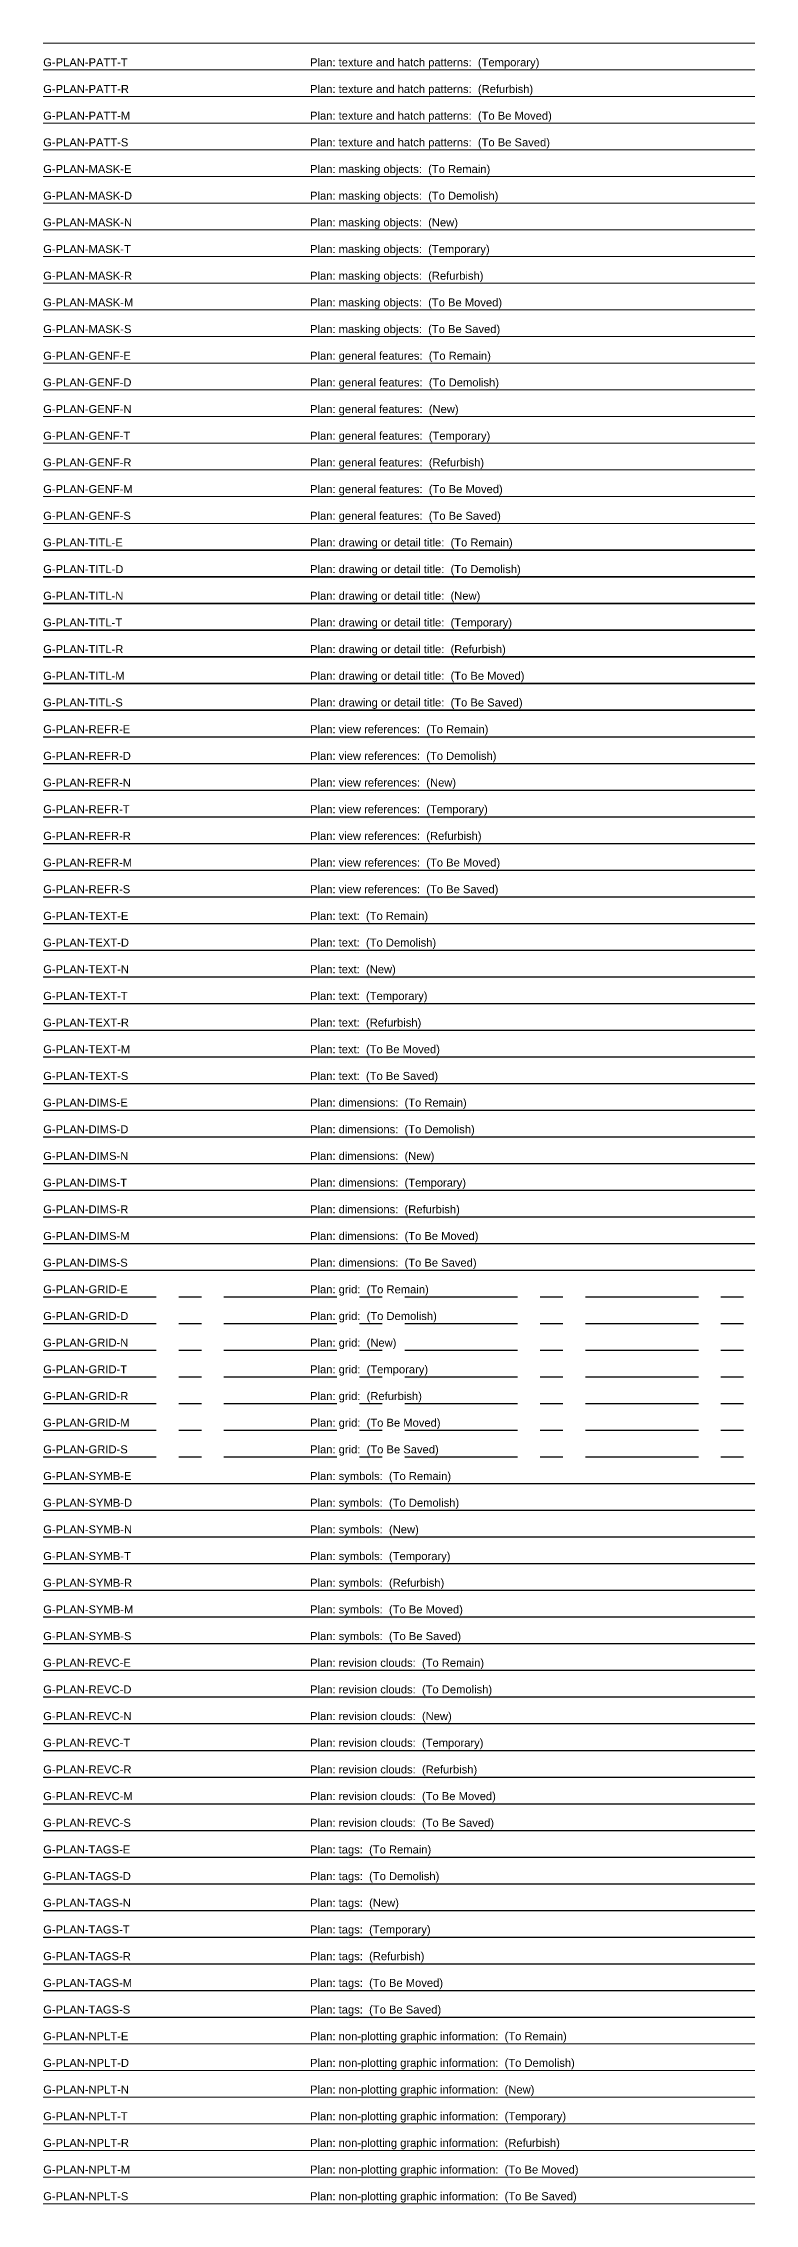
# Model space of a CAD drawing. Header units: millimetres. Extents: x 0 to 200, y -1215 to 3.
# Drawn here: x 0 to 200, y -1215 to -608 of the extents above; entities that cross this region are included whole.
import ezdxf

# ---------------------------------------------------------------- set-up
doc = ezdxf.new("R2010")
doc.units = ezdxf.units.MM
doc.linetypes.add('CENTER', pattern=[50.8, 31.75, -6.35, 6.35, -6.35])
for name, color, linetype, lineweight in [('G-PLAN-DIMS-D', 11, 'Continuous', 25), ('G-PLAN-DIMS-E', 201, 'Continuous', 25), ('G-PLAN-DIMS-M', 51, 'Continuous', 25), ('G-PLAN-DIMS-N', 171, 'Continuous', 25), ('G-PLAN-DIMS-R', 131, 'Continuous', 25), ('G-PLAN-DIMS-S', 101, 'Continuous', 25), ('G-PLAN-DIMS-T', 31, 'Continuous', 25), ('G-PLAN-GENF-D', 10, 'Continuous', 18), ('G-PLAN-GENF-E', 200, 'Continuous', 18), ('G-PLAN-GENF-M', 50, 'Continuous', 18), ('G-PLAN-GENF-N', 170, 'Continuous', 18), ('G-PLAN-GENF-R', 130, 'Continuous', 18), ('G-PLAN-GENF-S', 100, 'Continuous', 18), ('G-PLAN-GENF-T', 30, 'Continuous', 18), ('G-PLAN-GRID-D', 11, 'CENTER', 25), ('G-PLAN-GRID-E', 201, 'CENTER', 25), ('G-PLAN-GRID-M', 51, 'CENTER', 25), ('G-PLAN-GRID-N', 171, 'CENTER', 25), ('G-PLAN-GRID-R', 131, 'CENTER', 25), ('G-PLAN-GRID-S', 101, 'CENTER', 25), ('G-PLAN-GRID-T', 31, 'CENTER', 25), ('G-PLAN-MASK-D', 10, 'Continuous', 18), ('G-PLAN-MASK-E', 200, 'Continuous', 18), ('G-PLAN-MASK-M', 50, 'Continuous', 18), ('G-PLAN-MASK-N', 170, 'Continuous', 18), ('G-PLAN-MASK-R', 130, 'Continuous', 18), ('G-PLAN-MASK-S', 100, 'Continuous', 18), ('G-PLAN-MASK-T', 30, 'Continuous', 18), ('G-PLAN-PATT-M', 59, 'Continuous', 13), ('G-PLAN-PATT-N', 179, 'Continuous', 13), ('G-PLAN-PATT-R', 139, 'Continuous', 13), ('G-PLAN-PATT-S', 109, 'Continuous', 13), ('G-PLAN-PATT-T', 39, 'Continuous', 13), ('G-PLAN-REFR-D', 11, 'Continuous', 25), ('G-PLAN-REFR-E', 201, 'Continuous', 25), ('G-PLAN-REFR-M', 51, 'Continuous', 25), ('G-PLAN-REFR-N', 171, 'Continuous', 25), ('G-PLAN-REFR-R', 131, 'Continuous', 25), ('G-PLAN-REFR-S', 101, 'Continuous', 25), ('G-PLAN-REFR-T', 31, 'Continuous', 25), ('G-PLAN-REVC-D', 71, 'Continuous', 25), ('G-PLAN-REVC-E', 71, 'Continuous', 25), ('G-PLAN-REVC-M', 71, 'Continuous', 25), ('G-PLAN-REVC-N', 71, 'Continuous', 25), ('G-PLAN-REVC-R', 71, 'Continuous', 25), ('G-PLAN-REVC-S', 71, 'Continuous', 25), ('G-PLAN-REVC-T', 71, 'Continuous', 25), ('G-PLAN-SYMB-D', 11, 'Continuous', 25), ('G-PLAN-SYMB-E', 201, 'Continuous', 25), ('G-PLAN-SYMB-M', 51, 'Continuous', 25), ('G-PLAN-SYMB-N', 171, 'Continuous', 25), ('G-PLAN-SYMB-R', 131, 'Continuous', 25), ('G-PLAN-SYMB-S', 101, 'Continuous', 25), ('G-PLAN-SYMB-T', 31, 'Continuous', 25), ('G-PLAN-TAGS-D', 11, 'Continuous', 25), ('G-PLAN-TAGS-E', 201, 'Continuous', 25), ('G-PLAN-TAGS-M', 51, 'Continuous', 25), ('G-PLAN-TAGS-N', 171, 'Continuous', 25), ('G-PLAN-TAGS-R', 131, 'Continuous', 25), ('G-PLAN-TAGS-S', 101, 'Continuous', 25), ('G-PLAN-TAGS-T', 31, 'Continuous', 25), ('G-PLAN-TEXT-D', 11, 'Continuous', 25), ('G-PLAN-TEXT-E', 201, 'Continuous', 25), ('G-PLAN-TEXT-M', 51, 'Continuous', 25), ('G-PLAN-TEXT-N', 171, 'Continuous', 25), ('G-PLAN-TEXT-R', 131, 'Continuous', 25), ('G-PLAN-TEXT-S', 101, 'Continuous', 25), ('G-PLAN-TEXT-T', 31, 'Continuous', 25), ('G-PLAN-TITL-D', 13, 'Continuous', 35), ('G-PLAN-TITL-E', 203, 'Continuous', 35), ('G-PLAN-TITL-M', 53, 'Continuous', 35), ('G-PLAN-TITL-N', 173, 'Continuous', 35), ('G-PLAN-TITL-R', 133, 'Continuous', 35), ('G-PLAN-TITL-S', 103, 'Continuous', 35), ('G-PLAN-TITL-T', 33, 'Continuous', 35)]:
    doc.layers.add(name, color=color, linetype=linetype, lineweight=lineweight)
for name, color, linetype, lineweight, plot in [('G-PLAN-NPLT-D', 140, 'Continuous', 18, False), ('G-PLAN-NPLT-E', 140, 'Continuous', 18, False), ('G-PLAN-NPLT-M', 140, 'Continuous', 18, False), ('G-PLAN-NPLT-N', 140, 'Continuous', 18, False), ('G-PLAN-NPLT-R', 140, 'Continuous', 18, False), ('G-PLAN-NPLT-S', 140, 'Continuous', 18, False), ('G-PLAN-NPLT-T', 140, 'Continuous', 18, False)]:
    doc.layers.add(name, color=color, linetype=linetype, lineweight=lineweight, plot=plot)
doc.styles.get("Standard").update_dxf_attribs({"font": 'arial.ttf'})

# ---------------------------------------------------------------- blocks, each defined once
blk = doc.blocks.new('AecLayers_SingleLetter_Augmented_UpperPhasing_G_Plan')
at = {"layer": 'G-PLAN-DIMS-D'}
blk.add_line((0, -915), (200, -915), dxfattribs=at)
at = {"layer": 'G-PLAN-DIMS-E'}
blk.add_line((0, -907.5), (200, -907.5), dxfattribs=at)
at = {"layer": 'G-PLAN-DIMS-M'}
blk.add_line((0, -945), (200, -945), dxfattribs=at)
at = {"layer": 'G-PLAN-DIMS-N'}
blk.add_line((0, -922.5), (200, -922.5), dxfattribs=at)
at = {"layer": 'G-PLAN-DIMS-R'}
blk.add_line((0, -937.5), (200, -937.5), dxfattribs=at)
at = {"layer": 'G-PLAN-DIMS-S'}
blk.add_line((0, -952.5), (200, -952.5), dxfattribs=at)
at = {"layer": 'G-PLAN-DIMS-T'}
blk.add_line((0, -930), (200, -930), dxfattribs=at)
at = {"layer": 'G-PLAN-GENF-D'}
blk.add_line((0, -705), (200, -705), dxfattribs=at)
at = {"layer": 'G-PLAN-GENF-E'}
blk.add_line((0, -697.5), (200, -697.5), dxfattribs=at)
at = {"layer": 'G-PLAN-GENF-M'}
blk.add_line((0, -735), (200, -735), dxfattribs=at)
at = {"layer": 'G-PLAN-GENF-N'}
blk.add_line((0, -712.5), (200, -712.5), dxfattribs=at)
at = {"layer": 'G-PLAN-GENF-R'}
blk.add_line((0, -727.5), (200, -727.5), dxfattribs=at)
at = {"layer": 'G-PLAN-GENF-S'}
blk.add_line((0, -742.5), (200, -742.5), dxfattribs=at)
at = {"layer": 'G-PLAN-GENF-T'}
blk.add_line((0, -720), (200, -720), dxfattribs=at)
at = {"layer": 'G-PLAN-GRID-D'}
blk.add_line((0, -967.5), (200, -967.5), dxfattribs=at)
at = {"layer": 'G-PLAN-GRID-E'}
blk.add_line((0, -960), (200, -960), dxfattribs=at)
at = {"layer": 'G-PLAN-GRID-M'}
blk.add_line((0, -997.5), (200, -997.5), dxfattribs=at)
at = {"layer": 'G-PLAN-GRID-N'}
blk.add_line((0, -975), (200, -975), dxfattribs=at)
at = {"layer": 'G-PLAN-GRID-R'}
blk.add_line((0, -990), (200, -990), dxfattribs=at)
at = {"layer": 'G-PLAN-GRID-S'}
blk.add_line((0, -1005), (200, -1005), dxfattribs=at)
at = {"layer": 'G-PLAN-GRID-T'}
blk.add_line((0, -982.5), (200, -982.5), dxfattribs=at)
at = {"layer": 'G-PLAN-MASK-D'}
blk.add_line((0, -652.5), (200, -652.5), dxfattribs=at)
at = {"layer": 'G-PLAN-MASK-E'}
blk.add_line((0, -645), (200, -645), dxfattribs=at)
at = {"layer": 'G-PLAN-MASK-M'}
blk.add_line((0, -682.5), (200, -682.5), dxfattribs=at)
at = {"layer": 'G-PLAN-MASK-N'}
blk.add_line((0, -660), (200, -660), dxfattribs=at)
at = {"layer": 'G-PLAN-MASK-R'}
blk.add_line((0, -675), (200, -675), dxfattribs=at)
at = {"layer": 'G-PLAN-MASK-S'}
blk.add_line((0, -690), (200, -690), dxfattribs=at)
at = {"layer": 'G-PLAN-MASK-T'}
blk.add_line((0, -667.5), (200, -667.5), dxfattribs=at)
at = {"layer": 'G-PLAN-NPLT-D'}
blk.add_line((0, -1177.5), (200, -1177.5), dxfattribs=at)
at = {"layer": 'G-PLAN-NPLT-E'}
blk.add_line((0, -1170), (200, -1170), dxfattribs=at)
at = {"layer": 'G-PLAN-NPLT-M'}
blk.add_line((0, -1207.5), (200, -1207.5), dxfattribs=at)
at = {"layer": 'G-PLAN-NPLT-N'}
blk.add_line((0, -1185), (200, -1185), dxfattribs=at)
at = {"layer": 'G-PLAN-NPLT-R'}
blk.add_line((0, -1200), (200, -1200), dxfattribs=at)
at = {"layer": 'G-PLAN-NPLT-S'}
blk.add_line((0, -1215), (200, -1215), dxfattribs=at)
at = {"layer": 'G-PLAN-NPLT-T'}
blk.add_line((0, -1192.5), (200, -1192.5), dxfattribs=at)
at = {"layer": 'G-PLAN-PATT-M'}
blk.add_line((0, -630), (200, -630), dxfattribs=at)
at = {"layer": 'G-PLAN-PATT-N'}
blk.add_line((0, -607.5), (200, -607.5), dxfattribs=at)
at = {"layer": 'G-PLAN-PATT-R'}
blk.add_line((0, -622.5), (200, -622.5), dxfattribs=at)
at = {"layer": 'G-PLAN-PATT-S'}
blk.add_line((0, -637.5), (200, -637.5), dxfattribs=at)
at = {"layer": 'G-PLAN-PATT-T'}
blk.add_line((0, -615), (200, -615), dxfattribs=at)
at = {"layer": 'G-PLAN-REFR-D'}
blk.add_line((0, -810), (200, -810), dxfattribs=at)
at = {"layer": 'G-PLAN-REFR-E'}
blk.add_line((0, -802.5), (200, -802.5), dxfattribs=at)
at = {"layer": 'G-PLAN-REFR-M'}
blk.add_line((0, -840), (200, -840), dxfattribs=at)
at = {"layer": 'G-PLAN-REFR-N'}
blk.add_line((0, -817.5), (200, -817.5), dxfattribs=at)
at = {"layer": 'G-PLAN-REFR-R'}
blk.add_line((0, -832.5), (200, -832.5), dxfattribs=at)
at = {"layer": 'G-PLAN-REFR-S'}
blk.add_line((0, -847.5), (200, -847.5), dxfattribs=at)
at = {"layer": 'G-PLAN-REFR-T'}
blk.add_line((0, -825), (200, -825), dxfattribs=at)
at = {"layer": 'G-PLAN-REVC-D'}
blk.add_line((0, -1072.5), (200, -1072.5), dxfattribs=at)
at = {"layer": 'G-PLAN-REVC-E'}
blk.add_line((0, -1065), (200, -1065), dxfattribs=at)
at = {"layer": 'G-PLAN-REVC-M'}
blk.add_line((0, -1102.5), (200, -1102.5), dxfattribs=at)
at = {"layer": 'G-PLAN-REVC-N'}
blk.add_line((0, -1080), (200, -1080), dxfattribs=at)
at = {"layer": 'G-PLAN-REVC-R'}
blk.add_line((0, -1095), (200, -1095), dxfattribs=at)
at = {"layer": 'G-PLAN-REVC-S'}
blk.add_line((0, -1110), (200, -1110), dxfattribs=at)
at = {"layer": 'G-PLAN-REVC-T'}
blk.add_line((0, -1087.5), (200, -1087.5), dxfattribs=at)
at = {"layer": 'G-PLAN-SYMB-D'}
blk.add_line((0, -1020), (200, -1020), dxfattribs=at)
at = {"layer": 'G-PLAN-SYMB-E'}
blk.add_line((0, -1012.5), (200, -1012.5), dxfattribs=at)
at = {"layer": 'G-PLAN-SYMB-M'}
blk.add_line((0, -1050), (200, -1050), dxfattribs=at)
at = {"layer": 'G-PLAN-SYMB-N'}
blk.add_line((0, -1027.5), (200, -1027.5), dxfattribs=at)
at = {"layer": 'G-PLAN-SYMB-R'}
blk.add_line((0, -1042.5), (200, -1042.5), dxfattribs=at)
at = {"layer": 'G-PLAN-SYMB-S'}
blk.add_line((0, -1057.5), (200, -1057.5), dxfattribs=at)
at = {"layer": 'G-PLAN-SYMB-T'}
blk.add_line((0, -1035), (200, -1035), dxfattribs=at)
at = {"layer": 'G-PLAN-TAGS-D'}
blk.add_line((0, -1125), (200, -1125), dxfattribs=at)
at = {"layer": 'G-PLAN-TAGS-E'}
blk.add_line((0, -1117.5), (200, -1117.5), dxfattribs=at)
at = {"layer": 'G-PLAN-TAGS-M'}
blk.add_line((0, -1155), (200, -1155), dxfattribs=at)
at = {"layer": 'G-PLAN-TAGS-N'}
blk.add_line((0, -1132.5), (200, -1132.5), dxfattribs=at)
at = {"layer": 'G-PLAN-TAGS-R'}
blk.add_line((0, -1147.5), (200, -1147.5), dxfattribs=at)
at = {"layer": 'G-PLAN-TAGS-S'}
blk.add_line((0, -1162.5), (200, -1162.5), dxfattribs=at)
at = {"layer": 'G-PLAN-TAGS-T'}
blk.add_line((0, -1140), (200, -1140), dxfattribs=at)
at = {"layer": 'G-PLAN-TEXT-D'}
blk.add_line((0, -862.5), (200, -862.5), dxfattribs=at)
at = {"layer": 'G-PLAN-TEXT-E'}
blk.add_line((0, -855), (200, -855), dxfattribs=at)
at = {"layer": 'G-PLAN-TEXT-M'}
blk.add_line((0, -892.5), (200, -892.5), dxfattribs=at)
at = {"layer": 'G-PLAN-TEXT-N'}
blk.add_line((0, -870), (200, -870), dxfattribs=at)
at = {"layer": 'G-PLAN-TEXT-R'}
blk.add_line((0, -885), (200, -885), dxfattribs=at)
at = {"layer": 'G-PLAN-TEXT-S'}
blk.add_line((0, -900), (200, -900), dxfattribs=at)
at = {"layer": 'G-PLAN-TEXT-T'}
blk.add_line((0, -877.5), (200, -877.5), dxfattribs=at)
at = {"layer": 'G-PLAN-TITL-D'}
blk.add_line((0, -757.5), (200, -757.5), dxfattribs=at)
at = {"layer": 'G-PLAN-TITL-E'}
blk.add_line((0, -750), (200, -750), dxfattribs=at)
at = {"layer": 'G-PLAN-TITL-M'}
blk.add_line((0, -787.5), (200, -787.5), dxfattribs=at)
at = {"layer": 'G-PLAN-TITL-N'}
blk.add_line((0, -765), (200, -765), dxfattribs=at)
at = {"layer": 'G-PLAN-TITL-R'}
blk.add_line((0, -780), (200, -780), dxfattribs=at)
at = {"layer": 'G-PLAN-TITL-S'}
blk.add_line((0, -795), (200, -795), dxfattribs=at)
at = {"layer": 'G-PLAN-TITL-T'}
blk.add_line((0, -772.5), (200, -772.5), dxfattribs=at)
at = {"layer": 'G-PLAN-DIMS-D'}
for s, p in [('G-PLAN-DIMS-D', (0, -914)), ('Plan: dimensions:  (To Demolish)', (75, -914))]:
    blk.add_text(s, height=2.25, dxfattribs=at).set_placement(p)
at = {"layer": 'G-PLAN-DIMS-E'}
for s, p in [('G-PLAN-DIMS-E', (0, -906.5)), ('Plan: dimensions:  (To Remain)', (75, -906.5))]:
    blk.add_text(s, height=2.25, dxfattribs=at).set_placement(p)
at = {"layer": 'G-PLAN-DIMS-M'}
for s, p in [('G-PLAN-DIMS-M', (0, -944)), ('Plan: dimensions:  (To Be Moved)', (75, -944))]:
    blk.add_text(s, height=2.25, dxfattribs=at).set_placement(p)
at = {"layer": 'G-PLAN-DIMS-N'}
for s, p in [('G-PLAN-DIMS-N', (0, -921.5)), ('Plan: dimensions:  (New)', (75, -921.5))]:
    blk.add_text(s, height=2.25, dxfattribs=at).set_placement(p)
at = {"layer": 'G-PLAN-DIMS-R'}
for s, p in [('G-PLAN-DIMS-R', (0, -936.5)), ('Plan: dimensions:  (Refurbish)', (75, -936.5))]:
    blk.add_text(s, height=2.25, dxfattribs=at).set_placement(p)
at = {"layer": 'G-PLAN-DIMS-S'}
for s, p in [('G-PLAN-DIMS-S', (0, -951.5)), ('Plan: dimensions:  (To Be Saved)', (75, -951.5))]:
    blk.add_text(s, height=2.25, dxfattribs=at).set_placement(p)
at = {"layer": 'G-PLAN-DIMS-T'}
for s, p in [('G-PLAN-DIMS-T', (0, -929)), ('Plan: dimensions:  (Temporary)', (75, -929))]:
    blk.add_text(s, height=2.25, dxfattribs=at).set_placement(p)
at = {"layer": 'G-PLAN-GENF-D'}
for s, p in [('G-PLAN-GENF-D', (0, -704)), ('Plan: general features:  (To Demolish)', (75, -704))]:
    blk.add_text(s, height=2.25, dxfattribs=at).set_placement(p)
at = {"layer": 'G-PLAN-GENF-E'}
for s, p in [('G-PLAN-GENF-E', (0, -696.5)), ('Plan: general features:  (To Remain)', (75, -696.5))]:
    blk.add_text(s, height=2.25, dxfattribs=at).set_placement(p)
at = {"layer": 'G-PLAN-GENF-M'}
for s, p in [('G-PLAN-GENF-M', (0, -734)), ('Plan: general features:  (To Be Moved)', (75, -734))]:
    blk.add_text(s, height=2.25, dxfattribs=at).set_placement(p)
at = {"layer": 'G-PLAN-GENF-N'}
for s, p in [('G-PLAN-GENF-N', (0, -711.5)), ('Plan: general features:  (New)', (75, -711.5))]:
    blk.add_text(s, height=2.25, dxfattribs=at).set_placement(p)
at = {"layer": 'G-PLAN-GENF-R'}
for s, p in [('G-PLAN-GENF-R', (0, -726.5)), ('Plan: general features:  (Refurbish)', (75, -726.5))]:
    blk.add_text(s, height=2.25, dxfattribs=at).set_placement(p)
at = {"layer": 'G-PLAN-GENF-S'}
for s, p in [('G-PLAN-GENF-S', (0, -741.5)), ('Plan: general features:  (To Be Saved)', (75, -741.5))]:
    blk.add_text(s, height=2.25, dxfattribs=at).set_placement(p)
at = {"layer": 'G-PLAN-GENF-T'}
for s, p in [('G-PLAN-GENF-T', (0, -719)), ('Plan: general features:  (Temporary)', (75, -719))]:
    blk.add_text(s, height=2.25, dxfattribs=at).set_placement(p)
at = {"layer": 'G-PLAN-GRID-D'}
for s, p in [('G-PLAN-GRID-D', (0, -966.5)), ('Plan: grid:  (To Demolish)', (75, -966.5))]:
    blk.add_text(s, height=2.25, dxfattribs=at).set_placement(p)
at = {"layer": 'G-PLAN-GRID-E'}
for s, p in [('G-PLAN-GRID-E', (0, -959)), ('Plan: grid:  (To Remain)', (75, -959))]:
    blk.add_text(s, height=2.25, dxfattribs=at).set_placement(p)
at = {"layer": 'G-PLAN-GRID-M'}
for s, p in [('G-PLAN-GRID-M', (0, -996.5)), ('Plan: grid:  (To Be Moved)', (75, -996.5))]:
    blk.add_text(s, height=2.25, dxfattribs=at).set_placement(p)
at = {"layer": 'G-PLAN-GRID-N'}
for s, p in [('G-PLAN-GRID-N', (0, -974)), ('Plan: grid:  (New)', (75, -974))]:
    blk.add_text(s, height=2.25, dxfattribs=at).set_placement(p)
at = {"layer": 'G-PLAN-GRID-R'}
for s, p in [('G-PLAN-GRID-R', (0, -989)), ('Plan: grid:  (Refurbish)', (75, -989))]:
    blk.add_text(s, height=2.25, dxfattribs=at).set_placement(p)
at = {"layer": 'G-PLAN-GRID-S'}
for s, p in [('G-PLAN-GRID-S', (0, -1004)), ('Plan: grid:  (To Be Saved)', (75, -1004))]:
    blk.add_text(s, height=2.25, dxfattribs=at).set_placement(p)
at = {"layer": 'G-PLAN-GRID-T'}
for s, p in [('G-PLAN-GRID-T', (0, -981.5)), ('Plan: grid:  (Temporary)', (75, -981.5))]:
    blk.add_text(s, height=2.25, dxfattribs=at).set_placement(p)
at = {"layer": 'G-PLAN-MASK-D'}
for s, p in [('G-PLAN-MASK-D', (0, -651.5)), ('Plan: masking objects:  (To Demolish)', (75, -651.5))]:
    blk.add_text(s, height=2.25, dxfattribs=at).set_placement(p)
at = {"layer": 'G-PLAN-MASK-E'}
for s, p in [('G-PLAN-MASK-E', (0, -644)), ('Plan: masking objects:  (To Remain)', (75, -644))]:
    blk.add_text(s, height=2.25, dxfattribs=at).set_placement(p)
at = {"layer": 'G-PLAN-MASK-M'}
for s, p in [('G-PLAN-MASK-M', (0, -681.5)), ('Plan: masking objects:  (To Be Moved)', (75, -681.5))]:
    blk.add_text(s, height=2.25, dxfattribs=at).set_placement(p)
at = {"layer": 'G-PLAN-MASK-N'}
for s, p in [('G-PLAN-MASK-N', (0, -659)), ('Plan: masking objects:  (New)', (75, -659))]:
    blk.add_text(s, height=2.25, dxfattribs=at).set_placement(p)
at = {"layer": 'G-PLAN-MASK-R'}
for s, p in [('G-PLAN-MASK-R', (0, -674)), ('Plan: masking objects:  (Refurbish)', (75, -674))]:
    blk.add_text(s, height=2.25, dxfattribs=at).set_placement(p)
at = {"layer": 'G-PLAN-MASK-S'}
for s, p in [('G-PLAN-MASK-S', (0, -689)), ('Plan: masking objects:  (To Be Saved)', (75, -689))]:
    blk.add_text(s, height=2.25, dxfattribs=at).set_placement(p)
at = {"layer": 'G-PLAN-MASK-T'}
for s, p in [('G-PLAN-MASK-T', (0, -666.5)), ('Plan: masking objects:  (Temporary)', (75, -666.5))]:
    blk.add_text(s, height=2.25, dxfattribs=at).set_placement(p)
at = {"layer": 'G-PLAN-NPLT-D'}
for s, p in [('G-PLAN-NPLT-D', (0, -1176.5)), ('Plan: non-plotting graphic information:  (To Demolish)', (75, -1176.5))]:
    blk.add_text(s, height=2.25, dxfattribs=at).set_placement(p)
at = {"layer": 'G-PLAN-NPLT-E'}
for s, p in [('G-PLAN-NPLT-E', (0, -1169)), ('Plan: non-plotting graphic information:  (To Remain)', (75, -1169))]:
    blk.add_text(s, height=2.25, dxfattribs=at).set_placement(p)
at = {"layer": 'G-PLAN-NPLT-M'}
for s, p in [('G-PLAN-NPLT-M', (0, -1206.5)), ('Plan: non-plotting graphic information:  (To Be Moved)', (75, -1206.5))]:
    blk.add_text(s, height=2.25, dxfattribs=at).set_placement(p)
at = {"layer": 'G-PLAN-NPLT-N'}
for s, p in [('G-PLAN-NPLT-N', (0, -1184)), ('Plan: non-plotting graphic information:  (New)', (75, -1184))]:
    blk.add_text(s, height=2.25, dxfattribs=at).set_placement(p)
at = {"layer": 'G-PLAN-NPLT-R'}
for s, p in [('G-PLAN-NPLT-R', (0, -1199)), ('Plan: non-plotting graphic information:  (Refurbish)', (75, -1199))]:
    blk.add_text(s, height=2.25, dxfattribs=at).set_placement(p)
at = {"layer": 'G-PLAN-NPLT-S'}
for s, p in [('G-PLAN-NPLT-S', (0, -1214)), ('Plan: non-plotting graphic information:  (To Be Saved)', (75, -1214))]:
    blk.add_text(s, height=2.25, dxfattribs=at).set_placement(p)
at = {"layer": 'G-PLAN-NPLT-T'}
for s, p in [('G-PLAN-NPLT-T', (0, -1191.5)), ('Plan: non-plotting graphic information:  (Temporary)', (75, -1191.5))]:
    blk.add_text(s, height=2.25, dxfattribs=at).set_placement(p)
at = {"layer": 'G-PLAN-PATT-M'}
for s, p in [('G-PLAN-PATT-M', (0, -629)), ('Plan: texture and hatch patterns:  (To Be Moved)', (75, -629))]:
    blk.add_text(s, height=2.25, dxfattribs=at).set_placement(p)
at = {"layer": 'G-PLAN-PATT-R'}
for s, p in [('G-PLAN-PATT-R', (0, -621.5)), ('Plan: texture and hatch patterns:  (Refurbish)', (75, -621.5))]:
    blk.add_text(s, height=2.25, dxfattribs=at).set_placement(p)
at = {"layer": 'G-PLAN-PATT-S'}
for s, p in [('G-PLAN-PATT-S', (0, -636.5)), ('Plan: texture and hatch patterns:  (To Be Saved)', (75, -636.5))]:
    blk.add_text(s, height=2.25, dxfattribs=at).set_placement(p)
at = {"layer": 'G-PLAN-PATT-T'}
for s, p in [('G-PLAN-PATT-T', (0, -614)), ('Plan: texture and hatch patterns:  (Temporary)', (75, -614))]:
    blk.add_text(s, height=2.25, dxfattribs=at).set_placement(p)
at = {"layer": 'G-PLAN-REFR-D'}
for s, p in [('G-PLAN-REFR-D', (0, -809)), ('Plan: view references:  (To Demolish)', (75, -809))]:
    blk.add_text(s, height=2.25, dxfattribs=at).set_placement(p)
at = {"layer": 'G-PLAN-REFR-E'}
for s, p in [('G-PLAN-REFR-E', (0, -801.5)), ('Plan: view references:  (To Remain)', (75, -801.5))]:
    blk.add_text(s, height=2.25, dxfattribs=at).set_placement(p)
at = {"layer": 'G-PLAN-REFR-M'}
for s, p in [('G-PLAN-REFR-M', (0, -839)), ('Plan: view references:  (To Be Moved)', (75, -839))]:
    blk.add_text(s, height=2.25, dxfattribs=at).set_placement(p)
at = {"layer": 'G-PLAN-REFR-N'}
for s, p in [('G-PLAN-REFR-N', (0, -816.5)), ('Plan: view references:  (New)', (75, -816.5))]:
    blk.add_text(s, height=2.25, dxfattribs=at).set_placement(p)
at = {"layer": 'G-PLAN-REFR-R'}
for s, p in [('G-PLAN-REFR-R', (0, -831.5)), ('Plan: view references:  (Refurbish)', (75, -831.5))]:
    blk.add_text(s, height=2.25, dxfattribs=at).set_placement(p)
at = {"layer": 'G-PLAN-REFR-S'}
for s, p in [('G-PLAN-REFR-S', (0, -846.5)), ('Plan: view references:  (To Be Saved)', (75, -846.5))]:
    blk.add_text(s, height=2.25, dxfattribs=at).set_placement(p)
at = {"layer": 'G-PLAN-REFR-T'}
for s, p in [('G-PLAN-REFR-T', (0, -824)), ('Plan: view references:  (Temporary)', (75, -824))]:
    blk.add_text(s, height=2.25, dxfattribs=at).set_placement(p)
at = {"layer": 'G-PLAN-REVC-D'}
for s, p in [('Plan: revision clouds:  (To Demolish)', (75, -1071.5)), ('G-PLAN-REVC-D', (0, -1071.5))]:
    blk.add_text(s, height=2.25, dxfattribs=at).set_placement(p)
at = {"layer": 'G-PLAN-REVC-E'}
for s, p in [('G-PLAN-REVC-E', (0, -1064)), ('Plan: revision clouds:  (To Remain)', (75, -1064))]:
    blk.add_text(s, height=2.25, dxfattribs=at).set_placement(p)
at = {"layer": 'G-PLAN-REVC-M'}
for s, p in [('G-PLAN-REVC-M', (0, -1101.5)), ('Plan: revision clouds:  (To Be Moved)', (75, -1101.5))]:
    blk.add_text(s, height=2.25, dxfattribs=at).set_placement(p)
at = {"layer": 'G-PLAN-REVC-N'}
for s, p in [('G-PLAN-REVC-N', (0, -1079)), ('Plan: revision clouds:  (New)', (75, -1079))]:
    blk.add_text(s, height=2.25, dxfattribs=at).set_placement(p)
at = {"layer": 'G-PLAN-REVC-R'}
for s, p in [('G-PLAN-REVC-R', (0, -1094)), ('Plan: revision clouds:  (Refurbish)', (75, -1094))]:
    blk.add_text(s, height=2.25, dxfattribs=at).set_placement(p)
at = {"layer": 'G-PLAN-REVC-S'}
for s, p in [('G-PLAN-REVC-S', (0, -1109)), ('Plan: revision clouds:  (To Be Saved)', (75, -1109))]:
    blk.add_text(s, height=2.25, dxfattribs=at).set_placement(p)
at = {"layer": 'G-PLAN-REVC-T'}
for s, p in [('G-PLAN-REVC-T', (0, -1086.5)), ('Plan: revision clouds:  (Temporary)', (75, -1086.5))]:
    blk.add_text(s, height=2.25, dxfattribs=at).set_placement(p)
at = {"layer": 'G-PLAN-SYMB-D'}
for s, p in [('G-PLAN-SYMB-D', (0, -1019)), ('Plan: symbols:  (To Demolish)', (75, -1019))]:
    blk.add_text(s, height=2.25, dxfattribs=at).set_placement(p)
at = {"layer": 'G-PLAN-SYMB-E'}
for s, p in [('G-PLAN-SYMB-E', (0, -1011.5)), ('Plan: symbols:  (To Remain)', (75, -1011.5))]:
    blk.add_text(s, height=2.25, dxfattribs=at).set_placement(p)
at = {"layer": 'G-PLAN-SYMB-M'}
for s, p in [('G-PLAN-SYMB-M', (0, -1049)), ('Plan: symbols:  (To Be Moved)', (75, -1049))]:
    blk.add_text(s, height=2.25, dxfattribs=at).set_placement(p)
at = {"layer": 'G-PLAN-SYMB-N'}
for s, p in [('G-PLAN-SYMB-N', (0, -1026.5)), ('Plan: symbols:  (New)', (75, -1026.5))]:
    blk.add_text(s, height=2.25, dxfattribs=at).set_placement(p)
at = {"layer": 'G-PLAN-SYMB-R'}
for s, p in [('G-PLAN-SYMB-R', (0, -1041.5)), ('Plan: symbols:  (Refurbish)', (75, -1041.5))]:
    blk.add_text(s, height=2.25, dxfattribs=at).set_placement(p)
at = {"layer": 'G-PLAN-SYMB-S'}
for s, p in [('G-PLAN-SYMB-S', (0, -1056.5)), ('Plan: symbols:  (To Be Saved)', (75, -1056.5))]:
    blk.add_text(s, height=2.25, dxfattribs=at).set_placement(p)
at = {"layer": 'G-PLAN-SYMB-T'}
for s, p in [('G-PLAN-SYMB-T', (0, -1034)), ('Plan: symbols:  (Temporary)', (75, -1034))]:
    blk.add_text(s, height=2.25, dxfattribs=at).set_placement(p)
at = {"layer": 'G-PLAN-TAGS-D'}
for s, p in [('G-PLAN-TAGS-D', (0, -1124)), ('Plan: tags:  (To Demolish)', (75, -1124))]:
    blk.add_text(s, height=2.25, dxfattribs=at).set_placement(p)
at = {"layer": 'G-PLAN-TAGS-E'}
for s, p in [('G-PLAN-TAGS-E', (0, -1116.5)), ('Plan: tags:  (To Remain)', (75, -1116.5))]:
    blk.add_text(s, height=2.25, dxfattribs=at).set_placement(p)
at = {"layer": 'G-PLAN-TAGS-M'}
for s, p in [('G-PLAN-TAGS-M', (0, -1154)), ('Plan: tags:  (To Be Moved)', (75, -1154))]:
    blk.add_text(s, height=2.25, dxfattribs=at).set_placement(p)
at = {"layer": 'G-PLAN-TAGS-N'}
for s, p in [('G-PLAN-TAGS-N', (0, -1131.5)), ('Plan: tags:  (New)', (75, -1131.5))]:
    blk.add_text(s, height=2.25, dxfattribs=at).set_placement(p)
at = {"layer": 'G-PLAN-TAGS-R'}
for s, p in [('G-PLAN-TAGS-R', (0, -1146.5)), ('Plan: tags:  (Refurbish)', (75, -1146.5))]:
    blk.add_text(s, height=2.25, dxfattribs=at).set_placement(p)
at = {"layer": 'G-PLAN-TAGS-S'}
for s, p in [('G-PLAN-TAGS-S', (0, -1161.5)), ('Plan: tags:  (To Be Saved)', (75, -1161.5))]:
    blk.add_text(s, height=2.25, dxfattribs=at).set_placement(p)
at = {"layer": 'G-PLAN-TAGS-T'}
for s, p in [('G-PLAN-TAGS-T', (0, -1139)), ('Plan: tags:  (Temporary)', (75, -1139))]:
    blk.add_text(s, height=2.25, dxfattribs=at).set_placement(p)
at = {"layer": 'G-PLAN-TEXT-D'}
for s, p in [('G-PLAN-TEXT-D', (0, -861.5)), ('Plan: text:  (To Demolish)', (75, -861.5))]:
    blk.add_text(s, height=2.25, dxfattribs=at).set_placement(p)
at = {"layer": 'G-PLAN-TEXT-E'}
for s, p in [('G-PLAN-TEXT-E', (0, -854)), ('Plan: text:  (To Remain)', (75, -854))]:
    blk.add_text(s, height=2.25, dxfattribs=at).set_placement(p)
at = {"layer": 'G-PLAN-TEXT-M'}
for s, p in [('G-PLAN-TEXT-M', (0, -891.5)), ('Plan: text:  (To Be Moved)', (75, -891.5))]:
    blk.add_text(s, height=2.25, dxfattribs=at).set_placement(p)
at = {"layer": 'G-PLAN-TEXT-N'}
for s, p in [('G-PLAN-TEXT-N', (0, -869)), ('Plan: text:  (New)', (75, -869))]:
    blk.add_text(s, height=2.25, dxfattribs=at).set_placement(p)
at = {"layer": 'G-PLAN-TEXT-R'}
for s, p in [('G-PLAN-TEXT-R', (0, -884)), ('Plan: text:  (Refurbish)', (75, -884))]:
    blk.add_text(s, height=2.25, dxfattribs=at).set_placement(p)
at = {"layer": 'G-PLAN-TEXT-S'}
for s, p in [('G-PLAN-TEXT-S', (0, -899)), ('Plan: text:  (To Be Saved)', (75, -899))]:
    blk.add_text(s, height=2.25, dxfattribs=at).set_placement(p)
at = {"layer": 'G-PLAN-TEXT-T'}
for s, p in [('G-PLAN-TEXT-T', (0, -876.5)), ('Plan: text:  (Temporary)', (75, -876.5))]:
    blk.add_text(s, height=2.25, dxfattribs=at).set_placement(p)
at = {"layer": 'G-PLAN-TITL-D'}
for s, p in [('G-PLAN-TITL-D', (0, -756.5)), ('Plan: drawing or detail title:  (To Demolish)', (75, -756.5))]:
    blk.add_text(s, height=2.25, dxfattribs=at).set_placement(p)
at = {"layer": 'G-PLAN-TITL-E'}
for s, p in [('G-PLAN-TITL-E', (0, -749)), ('Plan: drawing or detail title:  (To Remain)', (75, -749))]:
    blk.add_text(s, height=2.25, dxfattribs=at).set_placement(p)
at = {"layer": 'G-PLAN-TITL-M'}
for s, p in [('G-PLAN-TITL-M', (0, -786.5)), ('Plan: drawing or detail title:  (To Be Moved)', (75, -786.5))]:
    blk.add_text(s, height=2.25, dxfattribs=at).set_placement(p)
at = {"layer": 'G-PLAN-TITL-N'}
for s, p in [('G-PLAN-TITL-N', (0, -764)), ('Plan: drawing or detail title:  (New)', (75, -764))]:
    blk.add_text(s, height=2.25, dxfattribs=at).set_placement(p)
at = {"layer": 'G-PLAN-TITL-R'}
for s, p in [('G-PLAN-TITL-R', (0, -779)), ('Plan: drawing or detail title:  (Refurbish)', (75, -779))]:
    blk.add_text(s, height=2.25, dxfattribs=at).set_placement(p)
at = {"layer": 'G-PLAN-TITL-S'}
for s, p in [('G-PLAN-TITL-S', (0, -794)), ('Plan: drawing or detail title:  (To Be Saved)', (75, -794))]:
    blk.add_text(s, height=2.25, dxfattribs=at).set_placement(p)
at = {"layer": 'G-PLAN-TITL-T'}
for s, p in [('G-PLAN-TITL-T', (0, -771.5)), ('Plan: drawing or detail title:  (Temporary)', (75, -771.5))]:
    blk.add_text(s, height=2.25, dxfattribs=at).set_placement(p)

msp = doc.modelspace()

# ---------------------------------------------------------------- block references
at = {"layer": 'G-PLAN-NPLT-S'}
msp.add_blockref('AecLayers_SingleLetter_Augmented_UpperPhasing_G_Plan', (0, 0), dxfattribs=at)

doc.saveas('drawing.dxf')
